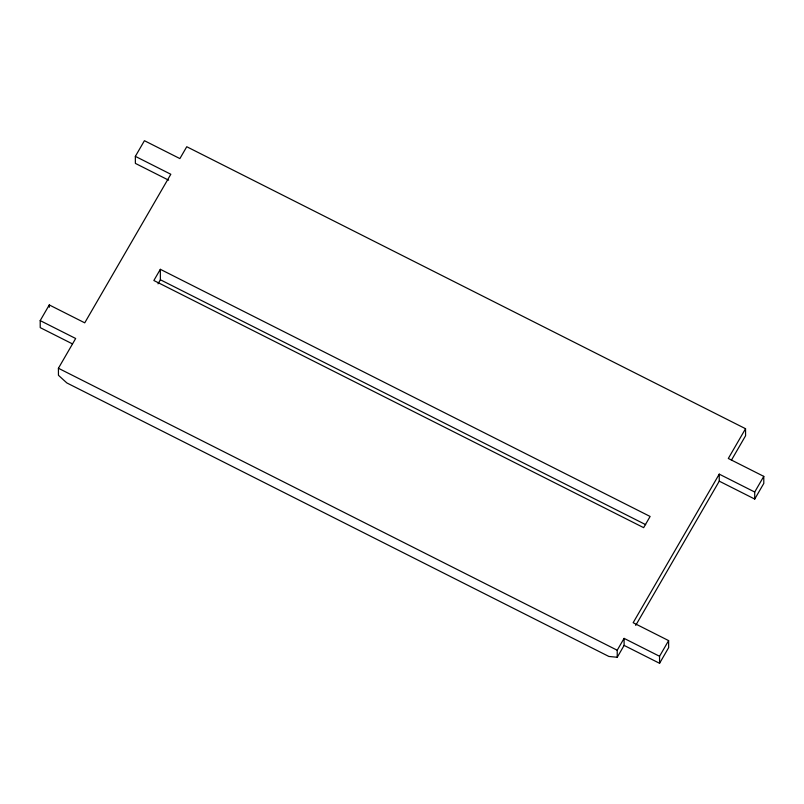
<?xml version="1.0" encoding="UTF-8"?>
<svg xmlns="http://www.w3.org/2000/svg" width="804" height="804" viewBox="0 0 804 804"><rect width="100%" height="100%" fill="white"/><g stroke="black" fill="none" stroke-linecap="round" stroke-linejoin="round"><path stroke-width="1.21" d="M72.36 343.851L40.22 327.63L40.2 320.605L49.275 304.937L84.742 322.836L170.82 174.257L135.353 156.358L144.429 140.7L179.885 158.589L186.759 146.73L745.549 428.713L745.579 435.738L731.419 460.189M624.115 645.411L659.571 663.3L659.551 656.275L624.085 638.376L624.115 645.411L617.241 657.27L608.869 656.456L66.843 382.935L58.451 375.287L58.421 368.262L75.666 338.494L40.2 320.605M160.338 269.31L153.855 280.506L643.642 527.655L650.124 516.469L160.338 269.31L160.378 279.762L158.016 283.832M617.241 657.27L617.211 650.235L624.085 638.376M719.238 474.139L719.258 481.164L754.725 499.063L754.705 492.028L719.238 474.139L633.16 622.718L668.626 640.607L668.647 647.642L659.571 663.3M745.549 428.713L728.313 458.471L763.78 476.37L763.8 483.395L754.725 499.063M635.703 625.401L719.258 481.164M659.551 656.275L668.626 640.607M754.705 492.028L763.78 476.37M168.619 180.166L135.373 163.393L135.353 156.358M160.378 279.762L645.672 524.65M58.421 368.262L617.211 650.235M49.275 304.937L49.285 307.279"/></g></svg>
